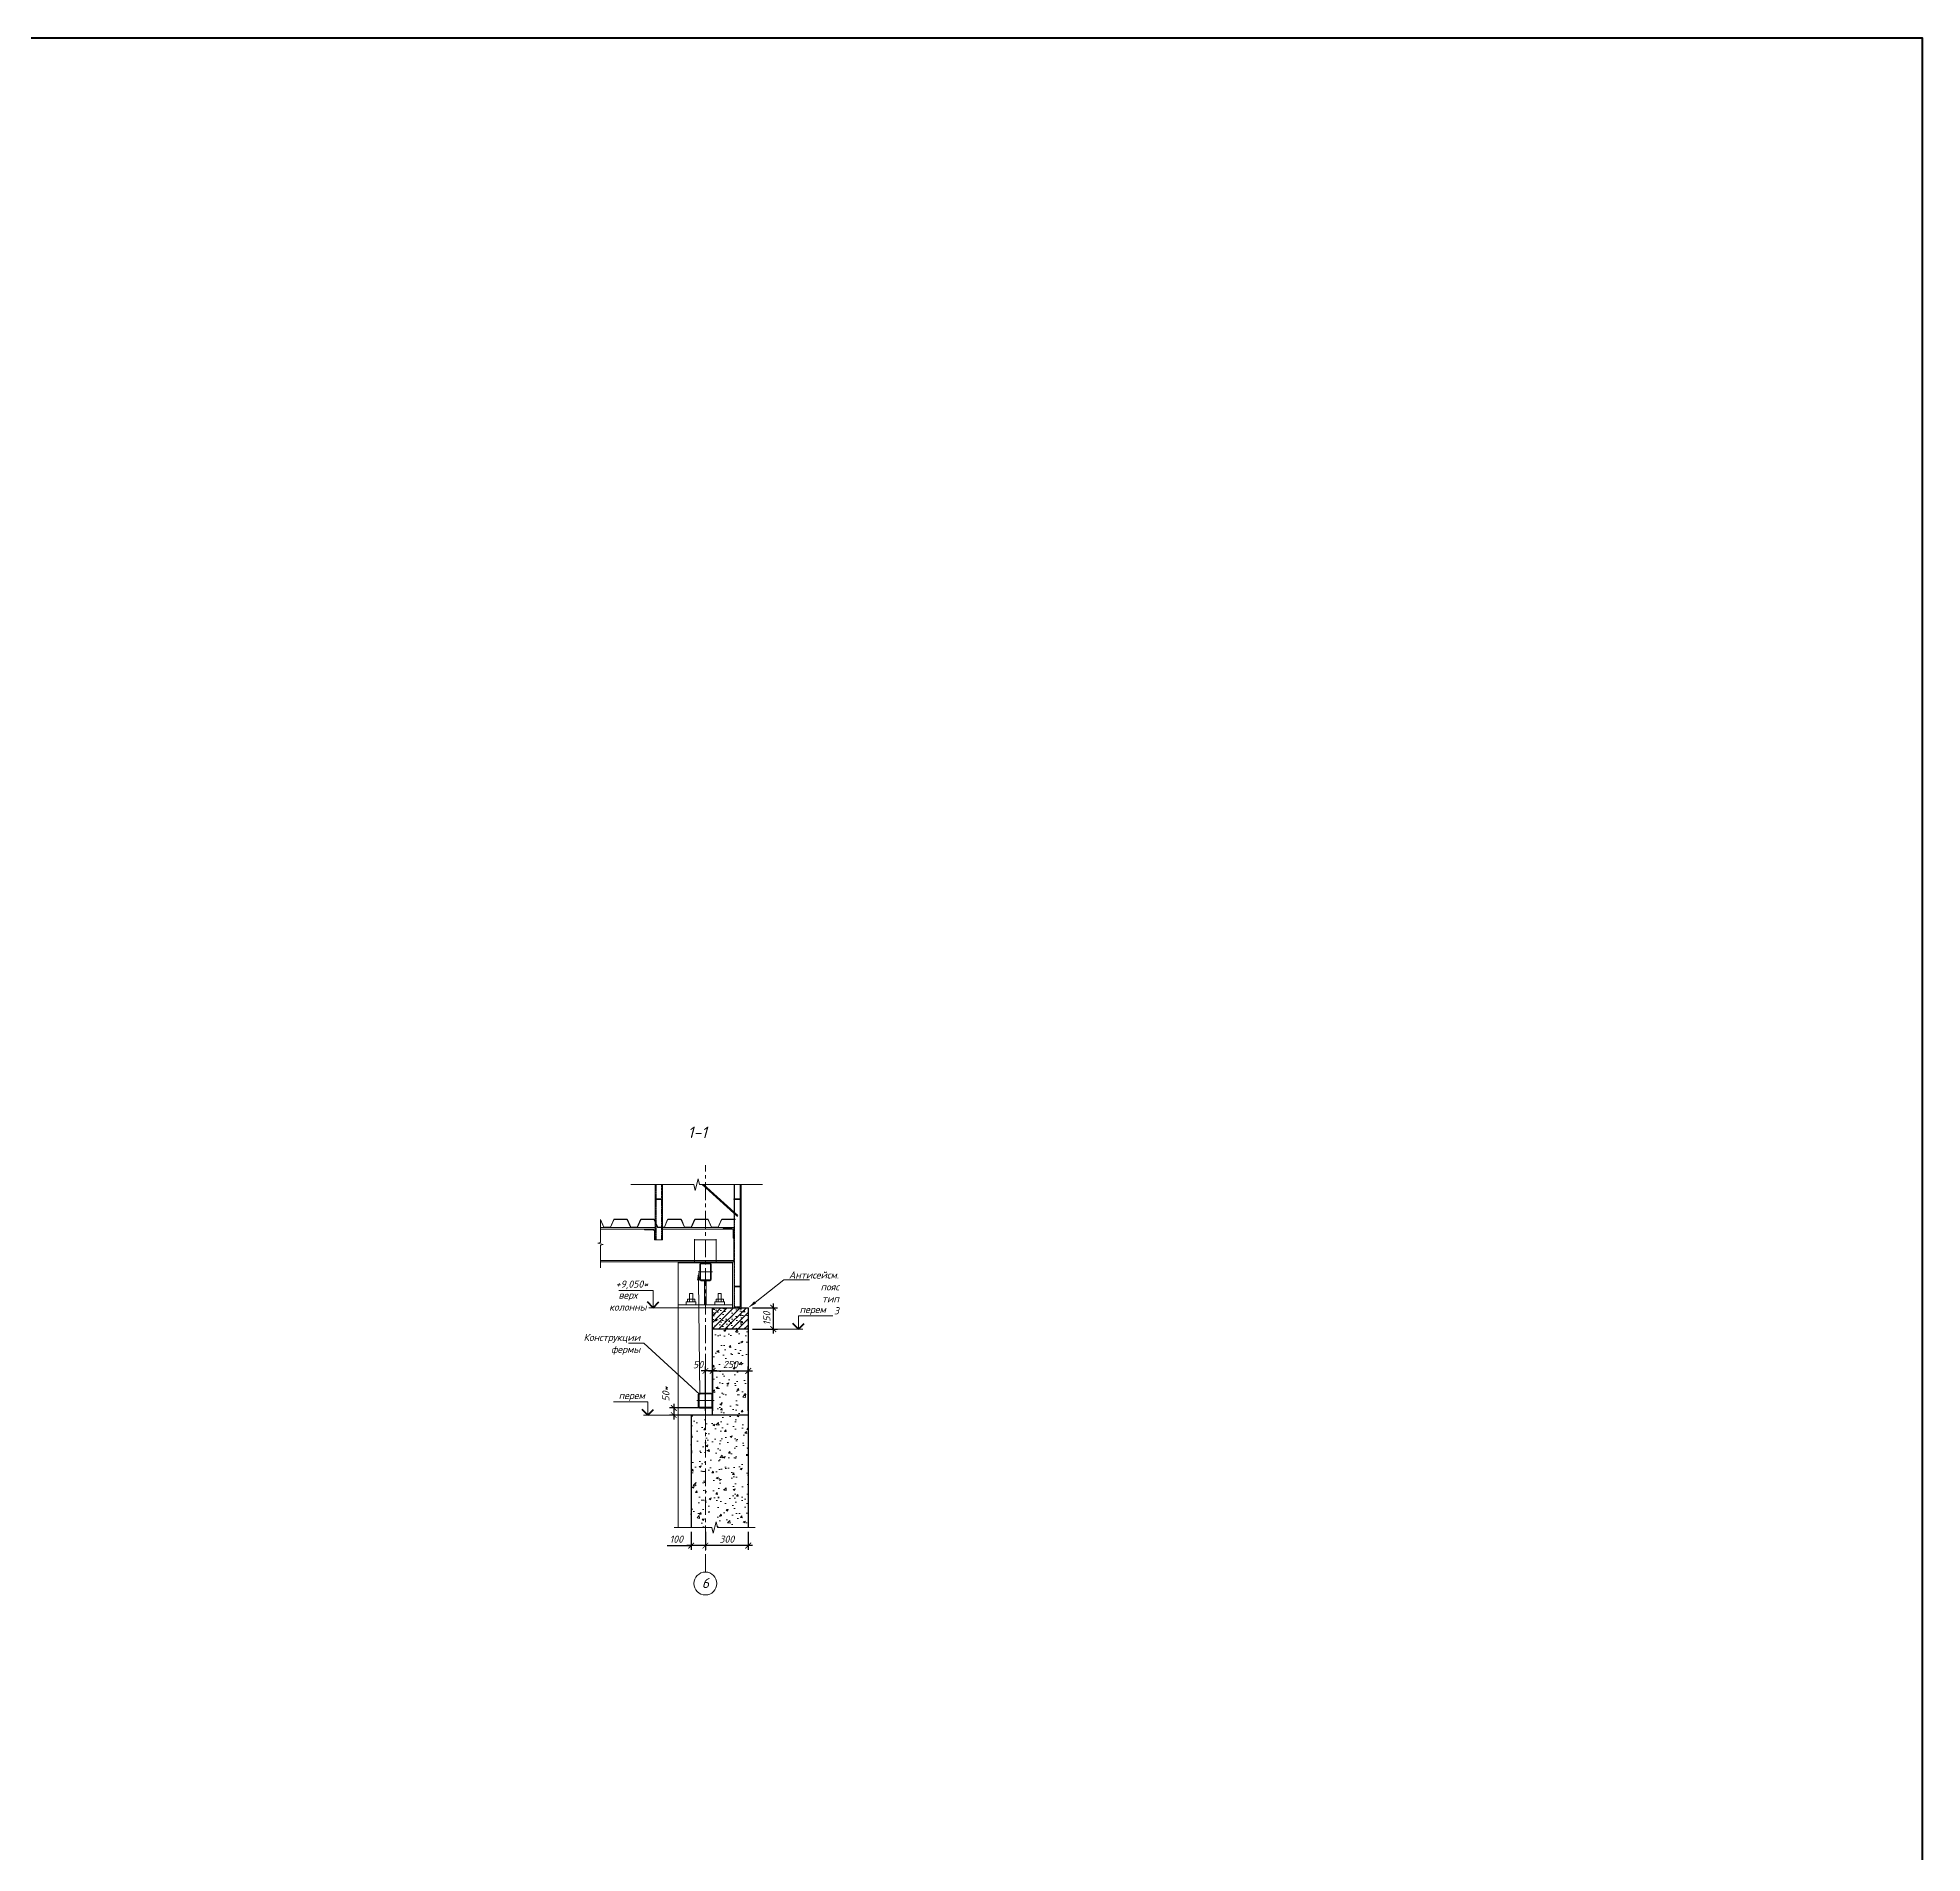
# Model space of a CAD drawing. Header units: millimetres. Extents: x -36573 to 311597, y -155058 to 0.
# Drawn here: x 246408 to 259580, y -142369 to -129681 of the extents above; entities that cross this region are included whole.
import ezdxf
from ezdxf import colors
from ezdxf.entities.mleader import LeaderData, LeaderLine
from ezdxf.math import Vec2, Vec3

# ---------------------------------------------------------------- set-up
doc = ezdxf.new("R2010")
doc.units = ezdxf.units.MM
doc.header["$MEASUREMENT"] = 0
doc.linetypes.add('CENTERX2', pattern=[4, 2.5, -0.5, 0.5, -0.5])
doc.layers.get('0').update_dxf_attribs({"lineweight": 5})
for name, color, linetype, lineweight in [('!!!Металл', 7, 'Continuous', 15), ('#Dimensions', 7, 'Continuous', 9), ('#Бетон', 10, 'Continuous', 15), ('#Бетон монолитные пояса', 34, 'Continuous', 35), ('#Выноски', 7, 'Continuous', 15), ('#Газобетон', 152, 'Continuous', 35), ('#разм', 7, 'Continuous', 9), ('A-okno', 7, 'Continuous', 0), ('k_ Выноски', 7, 'Continuous', 13), ('k_ Осевая', 8, 'CENTERX2', 9), ('k_ Размеры', 7, 'Continuous', 15), ('Линия Тонкая', 252, 'Continuous', 9), ('оси_Ном._пера__97', 7, 'Continuous', 20), ('текст_Ном._пера__1', 7, 'Continuous', 0), ('Штриховка', 7, 'Continuous', 9)]:
    doc.layers.add(name, color=color, linetype=linetype, lineweight=lineweight)
doc.layers.add('#Hatch', color=7, linetype='Continuous', lineweight=5, true_color=0xadadad)
doc.styles.add('STEP PR', font='isocpeui.ttf')
doc.dimstyles.new('STEP PR 10', dxfattribs={"dimscale": 10, "dimtxt": 2.5, "dimasz": 2, "dimexe": 1.5, "dimexo": 1.5, "dimgap": 1, "dimtad": 1, "dimdec": 0, "dimlfac": -1, "dimdsep": 46, "dimtxsty": 'STEP PR', "dimblk": 'ARCHTICK', "dimcen": 2, "dimdle": 1.5, "dimclrt": 256, "dimadec": 0, "dimazin": 0, "dimtfac": 1, "dimtdec": 0, "dimtofl": 0, "dimtmove": 1, "dimatfit": 3, "dimfxl": 1, "dimtolj": 1, "dimtzin": 0, "dimarcsym": 0})
pattern_1 = [(50, (0, -30857.43), (143.452037, -12.550427), [15, -165]), (355, (0, -30857.43), (-27.75027, 150.43843), [12, -132]), (100.451444, (11.95, -30858.47), (115.70177, 137.888), [12.74804, -140.22842]), (46.1842, (0, -30817.43), (213.44827, -33.10386), [22.5, -247.5]), (96.635635, (17.79, -30820.18), (186.93239, 194.82372), [19.12207, -210.34275]), (351.18416, (0, -30817.43), (186.93239, 194.82372), [18, -198]), (21, (20, -30827.43), (119.38141, -80.52378), [15, -165]), (326, (20, -30827.43), (48.66307, 145.03001), [12, -132]), (71.451445, (29.95, -30834.14), (168.044475, 64.50623), [12.74804, -140.22842]), (37.5, (0, -30857.426), (2.431971, 66.578771), [0, -130.4, 0, -134, 0, -132.5]), (7.5, (0, -30857.426), (52.613907, 78.882342), [0, -76.4, 0, -127.4, 0, -50.5]), (327.5, (-44.6, -30857.426), (106.764487, -4.510974), [0, -50, 0, -156, 0, -207]), (317.5, (-64.6, -30857.43), (116.637234, 20.020996), [0, -65, 0, -103.6, 0, -147])]

# ---------------------------------------------------------------- blocks, each defined once
blk = doc.blocks.new('*U1162')
at = {"color": 0, "linetype": 'ByBlock', "lineweight": -2}
for p, q in [((10.58, 0), (10.89, 1.25)), ((10.89, 1.25), (11.52, -1.25)), ((10.58, 0), (0, 0)), ((11.52, -1.25), (11.83, 0)), ((22.41, 0), (11.83, 0))]:
    blk.add_line(p, q, dxfattribs=at)
blk = doc.blocks.new('*U1154')
at = {"ltscale": 50, "flags": 128}
for points in [[(-1, 55, -0.294931), (3, 57), (92, 57, -0.294931), (95, 55), (119, 3, 0.294931), (122, 1), (161, 1, 0.294931), (165, 3), (188, 55)], [(188, 55, -0.294931), (191, 57), (280, 57, -0.294931), (284, 55), (307, 3, 0.294931), (311, 1), (349, 1, 0.294931), (353, 3), (376, 55)], [(376, 55, -0.294931), (380, 57), (469, 57, -0.294931), (472, 55), (495, 3, 0.294931), (499, 1), (538, 1, 0.294931), (541, 3), (565, 55)], [(565, 55, -0.294931), (568, 57), (657, 57, -0.294931), (661, 55), (684, 3, 0.294931), (687, 1), (726, 1, 0.294931), (730, 3), (753, 55)], [(753, 55, -0.294931), (757, 57), (845, 57, -0.294931), (849, 55), (872, 3, 0.294931), (876, 1), (915, 1, 0.294931), (918, 3), (941, 55)]]:
    blk.add_lwpolyline(points, format="xyb", dxfattribs=at)
at = {"ltscale": 50}
for points in [[(188, 54), (165, 2, -0.294931), (162, 0), (122, 0, -0.294931), (118, 2), (95, 54, 0.294931), (91, 56), (4, 56, 0.294931), (0, 54)], [(377, 54), (354, 2, -0.294931), (350, 0), (310, 0, -0.294931), (306, 2), (283, 54, 0.294931), (280, 56), (192, 56, 0.294931), (188, 54)], [(565, 54), (542, 2, -0.294931), (538, 0), (498, 0, -0.294931), (495, 2), (472, 54, 0.294931), (468, 56), (380, 56, 0.294931), (377, 54)], [(754, 54), (731, 2, -0.294931), (727, 0), (687, 0, -0.294931), (683, 2), (660, 54, 0.294931), (656, 56), (569, 56, 0.294931), (565, 54)], [(942, 54), (919, 2, -0.294931), (915, 0), (875, 0, -0.294931), (872, 2), (848, 54, 0.294931), (845, 56), (757, 56, 0.294931), (754, 54)]]:
    blk.add_lwpolyline(points, format="xyb", dxfattribs=at)
blk = doc.blocks.new('_ArchTick')
at = {"color": 0, "linetype": 'ByBlock', "const_width": 0.15}
blk.add_lwpolyline([(-0.5, -0.5), (0.5, 0.5)], dxfattribs=at)
blk = doc.blocks.new('*D3646')
at = {"layer": 'Defpoints', "color": 0, "transparency": 16777216}
for p in [(250976, -140092), (251075, -140092), (250976, -140219)]:
    blk.add_point(p, dxfattribs=at)
at = {"layer": 'k_ Размеры', "color": 0, "linetype": 'Continuous', "lineweight": -2, "transparency": 16777216}
for p, q in [((250976, -140122), (250976, -140249)), ((251075, -140122), (251075, -140249)), ((250809, -140219), (250976, -140219)), ((251105, -140219), (250946, -140219))]:
    blk.add_line(p, q, dxfattribs=at)
at = {"layer": 'k_ Размеры', "color": 0, "lineweight": -2, "transparency": 16777216, "xscale": 40, "yscale": 40, "zscale": 40, "rotation": 180}
blk.add_blockref('_ArchTick', (250976, -140219), dxfattribs=at)
at = {"layer": 'k_ Размеры', "color": 0, "lineweight": -2, "transparency": 16777216, "xscale": 40, "yscale": 40, "zscale": 40}
blk.add_blockref('_ArchTick', (251075, -140219), dxfattribs=at)
at = {"layer": 'k_ Размеры', "transparency": 16777216, "insert": (250872, -140174), "char_height": 50, "attachment_point": 5, "style": 'STEP PR'}
blk.add_mtext('\\A1;100', dxfattribs=at)
blk = doc.blocks.new('*D3647')
at = {"layer": 'Defpoints', "color": 0, "transparency": 16777216}
for p in [(251075, -140092), (251375, -140092), (251075, -140219)]:
    blk.add_point(p, dxfattribs=at)
at = {"layer": 'k_ Размеры', "color": 0, "linetype": 'Continuous', "lineweight": -2, "transparency": 16777216}
for p, q in [((251075, -140122), (251075, -140249)), ((251375, -140122), (251375, -140249)), ((251405, -140219), (251045, -140219))]:
    blk.add_line(p, q, dxfattribs=at)
at = {"layer": 'k_ Размеры', "color": 0, "lineweight": -2, "transparency": 16777216, "xscale": 40, "yscale": 40, "zscale": 40, "rotation": 180}
blk.add_blockref('_ArchTick', (251075, -140219), dxfattribs=at)
at = {"layer": 'k_ Размеры', "color": 0, "lineweight": -2, "transparency": 16777216, "xscale": 40, "yscale": 40, "zscale": 40}
blk.add_blockref('_ArchTick', (251375, -140219), dxfattribs=at)
at = {"layer": 'k_ Размеры', "transparency": 16777216, "insert": (251225, -140174), "char_height": 50, "attachment_point": 5, "style": 'STEP PR'}
blk.add_mtext('\\A1;300', dxfattribs=at)
blk = doc.blocks.new('*U1139')
at = {"color": 0, "linetype": 'ByBlock', "lineweight": -2}
for p, q in [((-75, 0), (-75, 3)), ((-75, 0), (0, 0)), ((-72, 6), (-15, 6)), ((-6, 15), (-6, 72)), ((0, 75), (-3, 75)), ((0, 0), (0, 75))]:
    blk.add_line(p, q, dxfattribs=at)
for centre, radius, start, end in [((-72, 3), 3, 90, 180), ((-15, 15), 9, 270, 0), ((-3, 72), 3, 89.9248, 180.0752)]:
    blk.add_arc(centre, radius, start, end, dxfattribs=at)
blk = doc.blocks.new('*U1145')
at = {"color": 0, "linetype": 'ByBlock', "lineweight": -2}
for p, q in [((-50, 0), (-50, 3)), ((-50, 0), (0, 0)), ((-48, 5), (-10, 5)), ((-5, 10), (-5, 48)), ((0, 50), (-3, 50)), ((0, 0), (0, 50))]:
    blk.add_line(p, q, dxfattribs=at)
for centre, radius, start, end in [((-48, 3), 1.8, 90, 180), ((-10, 10), 5.5, 270, 0), ((-3, 48), 1.8, 89.9248, 180.0752)]:
    blk.add_arc(centre, radius, start, end, dxfattribs=at)
blk = doc.blocks.new('*U1128')
at = {"color": 0, "linetype": 'ByBlock', "lineweight": -2}
for p, q in [((13.76, 0), (14.07, 1.25)), ((14.07, 1.25), (14.7, -1.25)), ((13.76, 0), (0, 0)), ((14.7, -1.25), (15.01, 0)), ((28.77, 0), (15.01, 0))]:
    blk.add_line(p, q, dxfattribs=at)
blk = doc.blocks.new('*U3564')
at = {"color": 0, "linetype": 'ByBlock', "lineweight": -2}
for p, q in [((8.21, 0), (8.52, 1.25)), ((8.52, 1.25), (9.14, -1.25)), ((8.21, 0), (0, 0)), ((9.14, -1.25), (9.46, 0)), ((17.66, 0), (9.46, 0))]:
    blk.add_line(p, q, dxfattribs=at)
blk = doc.blocks.new('*D3662')
at = {"layer": 'Defpoints', "color": 0, "transparency": 16777216}
for p in [(251375, -138998), (251126, -139307), (251375, -139307)]:
    blk.add_point(p, dxfattribs=at)
at = {"layer": 'k_ Размеры', "color": 0, "linetype": 'Continuous', "lineweight": -2, "transparency": 16777216}
for p, q in [((251096, -138998), (251405, -138998)), ((251126, -139277), (251126, -138968)), ((251375, -139277), (251375, -138968))]:
    blk.add_line(p, q, dxfattribs=at)
at = {"layer": 'k_ Размеры', "color": 0, "lineweight": -2, "transparency": 16777216, "xscale": 40, "yscale": 40, "zscale": 40, "rotation": 180}
blk.add_blockref('_ArchTick', (251126, -138998), dxfattribs=at)
at = {"layer": 'k_ Размеры', "color": 0, "lineweight": -2, "transparency": 16777216, "xscale": 40, "yscale": 40, "zscale": 40}
blk.add_blockref('_ArchTick', (251375, -138998), dxfattribs=at)
at = {"layer": 'k_ Размеры', "transparency": 16777216, "insert": (251250, -138953), "char_height": 50, "attachment_point": 5, "style": 'STEP PR'}
blk.add_mtext('\\A1;250', dxfattribs=at)
blk = doc.blocks.new('*D3653')
at = {"layer": 'Defpoints', "color": 0, "transparency": 16777216}
for p in [(251075, -138998), (251075, -139307), (251126, -139307)]:
    blk.add_point(p, dxfattribs=at)
at = {"layer": 'k_ Размеры', "color": 0, "linetype": 'Continuous', "lineweight": -2, "transparency": 16777216}
for p, q in [((251156, -138998), (251045, -138998)), ((251075, -139277), (251075, -138968)), ((251126, -139277), (251126, -138968))]:
    blk.add_line(p, q, dxfattribs=at)
at = {"layer": 'k_ Размеры', "color": 0, "lineweight": -2, "transparency": 16777216, "xscale": 40, "yscale": 40, "zscale": 40, "rotation": 180}
blk.add_blockref('_ArchTick', (251075, -138998), dxfattribs=at)
at = {"layer": 'k_ Размеры', "color": 0, "lineweight": -2, "transparency": 16777216, "xscale": 40, "yscale": 40, "zscale": 40}
blk.add_blockref('_ArchTick', (251126, -138998), dxfattribs=at)
at = {"layer": 'k_ Размеры', "transparency": 16777216, "insert": (251024, -138954), "char_height": 50, "attachment_point": 5, "style": 'STEP PR'}
blk.add_mtext('\\A1;50', dxfattribs=at)
blk = doc.blocks.new('*D3654')
at = {"layer": 'Defpoints', "color": 0, "transparency": 16777216}
for p in [(251375, -138556), (251375, -138706), (251549, -138706)]:
    blk.add_point(p, dxfattribs=at)
at = {"layer": 'k_ Размеры', "color": 0, "linetype": 'Continuous', "lineweight": -2, "transparency": 16777216}
for p, q in [((251405, -138556), (251579, -138556)), ((251549, -138526), (251549, -138736)), ((251405, -138706), (251579, -138706))]:
    blk.add_line(p, q, dxfattribs=at)
at = {"layer": 'k_ Размеры', "color": 0, "lineweight": -2, "transparency": 16777216, "xscale": 40, "yscale": 40, "zscale": 40}
for p, rotation in [((251549, -138556), 90), ((251549, -138706), 270)]:
    blk.add_blockref('_ArchTick', p, dxfattribs=dict(at, rotation=rotation))
at = {"layer": 'k_ Размеры', "transparency": 16777216, "insert": (251504, -138631), "char_height": 50, "attachment_point": 5, "rotation": 90, "style": 'STEP PR'}
blk.add_mtext('\\A1;150', dxfattribs=at)
blk = doc.blocks.new('*D3669')
at = {"layer": 'Defpoints', "color": 0, "transparency": 16777216}
for p in [(250854, -139307), (251116, -139257), (251116, -139307)]:
    blk.add_point(p, dxfattribs=at)
at = {"layer": 'k_ Размеры', "color": 0, "linetype": 'Continuous', "lineweight": -2, "transparency": 16777216}
for p, q in [((250854, -139227), (250854, -139337)), ((251086, -139257), (250824, -139257)), ((251086, -139307), (250824, -139307))]:
    blk.add_line(p, q, dxfattribs=at)
at = {"layer": 'k_ Размеры', "color": 0, "lineweight": -2, "transparency": 16777216, "xscale": 40, "yscale": 40, "zscale": 40}
for p, rotation in [((250854, -139257), 90), ((250854, -139307), 270)]:
    blk.add_blockref('_ArchTick', p, dxfattribs=dict(at, rotation=rotation))
at = {"layer": 'k_ Размеры', "transparency": 16777216, "insert": (250799, -139159), "char_height": 50, "attachment_point": 5, "rotation": 90, "style": 'STEP PR'}
blk.add_mtext('\\A1;50*', dxfattribs=at)
blk = doc.blocks.new('*U3677')
at = {"layer": '#разм', "ltscale": 100, "elevation": 0}
for points in [[(4577173, -920538), (4575971, -920538)], [(4577173, -921000), (4577173, -920538)], [(4578052, -921000), (4577023, -921000)]]:
    blk.add_lwpolyline(points, dxfattribs=at)
at = {"layer": 'A-okno', "color": 0, "lineweight": 50, "ltscale": 100, "elevation": 0}
for points in [[(4577173, -921000), (4576973, -920800)], [(4577173, -921000), (4577373, -920800)]]:
    blk.add_lwpolyline(points, dxfattribs=at)
at = {"layer": '#разм', "style": 'STEP PR'}
for tag, p in [('ОТМЕТКА', (4576248, -920437)), ('ПРИМЕЧАНИЕ', (4577032, -920848))]:
    blk.add_attdef(tag, p, '', height=250, dxfattribs=at)
blk = doc.blocks.new('*U3682')
at = {"layer": '#разм', "ltscale": 100, "elevation": 0}
for points in [[(4577173, -920400), (4575971, -920400)], [(4577173, -921000), (4577173, -920400)], [(4578032, -921000), (4577023, -921000)]]:
    blk.add_lwpolyline(points, dxfattribs=at)
at = {"layer": 'A-okno', "color": 0, "lineweight": 50, "ltscale": 100, "elevation": 0}
for points in [[(4577173, -921000), (4576973, -920800)], [(4577173, -921000), (4577373, -920800)]]:
    blk.add_lwpolyline(points, dxfattribs=at)
at = {"layer": '#разм', "style": 'STEP PR'}
for tag, p in [('ОТМЕТКА', (4576248, -920299)), ('ПРИМЕЧАНИЕ', (4577032, -920711))]:
    blk.add_attdef(tag, p, '', height=250, dxfattribs=at)
blk = doc.blocks.new('*U3685')
at = {"layer": '#разм', "ltscale": 100, "elevation": 0}
for points in [[(4577173, -920538), (4578375, -920538)], [(4577173, -921000), (4577173, -920538)], [(4576294, -921000), (4577323, -921000)]]:
    blk.add_lwpolyline(points, dxfattribs=at)
at = {"layer": 'A-okno', "color": 0, "lineweight": 50, "ltscale": 100, "elevation": 0}
for points in [[(4577173, -921000), (4576973, -920800)], [(4577173, -921000), (4577373, -920800)]]:
    blk.add_lwpolyline(points, dxfattribs=at)
at = {"layer": '#разм', "style": 'STEP PR'}
for tag, p in [('ОТМЕТКА', (4577216, -920437)), ('ПРИМЕЧАНИЕ', (4577314, -920848))]:
    blk.add_attdef(tag, p, '', height=250, dxfattribs=at)

msp = doc.modelspace()

# ---------------------------------------------------------------- hatches: boundary and pattern name
at = {"layer": '#Hatch', "ltscale": 100}
h = msp.add_hatch(dxfattribs=at)
h.set_pattern_fill('ANSI31', color=256, scale=10)
h.set_pattern_definition([(45, (124674.885, 153909.365), (-22.4506403, 22.4506403), [])])
h.paths.add_polyline_path([(251375.11201, -138557.33039), (251375.11201, -138707.33039), (251125.72716, -138707.33039), (251125.72716, -138556.33039)])
h = msp.add_hatch(dxfattribs=at)
h.set_pattern_fill('AR-CONC', color=256, scale=0.5)
h.set_pattern_definition([(50, (124675.885, 153910.365), (91.092334, -7.969543), [9.525, -104.775]), (355, (124675.88, 153910.37), (-17.62171, 95.528423), [7.62, -83.820292]), (100.451445, (124683.476, 153909.7), (73.470624, 87.558876), [8.095004, -89.045122]), (46.1842, (124675.88, 153935.77), (135.53952, -21.021164), [14.2875, -157.1625]), (96.635558, (124687.18, 153934.01), (118.702067, 123.71306), [12.14251, -133.567804]), (351.18415, (124675.88, 153935.77), (118.70207, 123.71306), [11.429984, -125.729866]), (21, (124688.585, 153929.415), (75.807196, -51.132599), [9.525, -104.775]), (326, (124688.58, 153929.42), (30.901014, 92.093983), [7.62, -83.82]), (71.451445, (124694.9, 153925.154), (106.70821, 40.961384), [8.095004, -89.04497]), (37.5, (124675.885, 153910.365), (1.5443016, 42.2775194), [0, -82.804, 0, -85.09, 0, -84.1375]), (7.5, (124675.885, 153910.365), (33.409831, 50.0902874), [0, -48.514, 0, -80.899, 0, -32.0675]), (327.5, (124647.564, 153910.365), (67.7952976, -2.864372), [0, -31.75, 0, -99.06, 0, -131.445]), (317.5, (124634.864, 153910.365), (74.064591, 12.713246), [0, -41.275, 0, -65.786, 0, -93.345])])
h.paths.add_polyline_path([(251374.11201, -138556.33039), (251374.11201, -138706.33039), (251125.72716, -138706.33039), (251125.72716, -138556.33039)])
at = {"layer": '#Hatch'}
h = msp.add_hatch(dxfattribs=at)
h.set_pattern_fill('AR-CONC', color=256, scale=20)
h.set_pattern_definition(pattern_1)
h.paths.add_polyline_path([(251261.34104, -139360.38899), (251375.11201, -139360.38899), (251375.11201, -138706.33039), (251125.72716, -138706.33039), (251125.72716, -139360.38899)])
h = msp.add_hatch(dxfattribs=at)
h.set_pattern_fill('AR-CONC', color=256, scale=20)
h.set_pattern_definition(pattern_1)
h.paths.add_polyline_path([(251375.11201, -139307.46099), (251125.72716, -139307.46099), (250975.72716, -139307.46099), (250975.72716, -139568.26442), (250975.72716, -140092.15135), (251119.814, -140092.15135), (251129.814, -140132.15135), (251149.814, -140052.15135), (251159.814, -140092.15135), (251375.11201, -140092.15135)])

# ---------------------------------------------------------------- linework, layer by layer
at = {"layer": '!!!Металл'}
for p, q in [((251035.72716, -138253.46099), (251035.72716, -138357.46099)), ((251040.72716, -138253.46099), (251040.72716, -138357.46099)), ((251105.72716, -138243.46099), (251045.72716, -138243.46099)), ((251105.72716, -138248.46099), (251045.72716, -138248.46099)), ((251110.72716, -138357.46099), (251110.72716, -138253.46099)), ((251115.72716, -138357.46099), (251115.72716, -138253.46099)), ((251105.72716, -138362.46099), (251045.72716, -138362.46099)), ((251105.72716, -138367.46099), (251045.72716, -138367.46099)), ((251025.72716, -139163.46099), (251025.72716, -139247.46099)), ((251030.72716, -139163.46099), (251030.72716, -139247.46099)), ((251115.72716, -139153.46099), (251035.72716, -139153.46099)), ((251115.72716, -139158.46099), (251035.72716, -139158.46099)), ((251120.72716, -139247.46099), (251120.72716, -139163.46099)), ((251125.72716, -139247.46099), (251125.72716, -139163.46099)), ((251115.72716, -139252.46099), (251035.72716, -139252.46099)), ((251115.72716, -139257.46099), (251035.72716, -139257.46099))]:
    msp.add_line(p, q, dxfattribs=at)
for centre, radius, start, end in [((251045.72716, -138253.46099), 10, 90, 180), ((251045.72716, -138253.46099), 5, 90, 180), ((251105.72716, -138253.46099), 10, 0, 90), ((251105.72716, -138253.46099), 5, 0, 90), ((251045.72716, -138357.46099), 10, 180, 270), ((251045.72716, -138357.46099), 5, 180, 270), ((251105.72716, -138357.46099), 10, 270, 0), ((251105.72716, -138357.46099), 5, 270, 0), ((251035.72716, -139163.46099), 10, 90, 180), ((251035.72716, -139163.46099), 5, 90, 180), ((251115.72716, -139163.46099), 10, 0, 90), ((251115.72716, -139163.46099), 5, 0, 90), ((251035.72716, -139247.46099), 10, 180, 270), ((251035.72716, -139247.46099), 5, 180, 270), ((251115.72716, -139247.46099), 10, 270, 0), ((251115.72716, -139247.46099), 5, 270, 0)]:
    msp.add_arc(centre, radius, start, end, dxfattribs=at)
at = {"layer": '#Бетон'}
for points in [[(250885.20087, -138536.19589), (250885.20087, -140092.15135)], [(250885.20087, -138556.28309), (251265.11201, -138556.28309), (251265.11201, -138536.28309), (250885.20087, -138536.28309), (250885.20087, -138556.28309)]]:
    msp.add_lwpolyline(points, dxfattribs=at)
at = {"layer": '#Бетон монолитные пояса', "linetype": 'Continuous', "lineweight": 30, "ltscale": 10}
msp.add_lwpolyline([(251375.11201, -138556.33039), (251375.11201, -138706.33039), (251125.72716, -138706.33039), (251125.72716, -138556.33039), (251375.11201, -138556.33039)], dxfattribs=at)
at = {"layer": '#Газобетон', "linetype": 'Continuous', "lineweight": 30, "ltscale": 10}
for points in [[(251125.72716, -139307.46099), (251125.72716, -138556.33039), (251375.11201, -138556.33039), (251375.11201, -139307.46099)], [(251375.11201, -139307.46099), (250975.72716, -139307.46099), (250975.72716, -140092.15135)], [(251375.11201, -139307.46099), (251375.11201, -140092.15135)]]:
    msp.add_lwpolyline(points, dxfattribs=at)
at = {"layer": 'k_ Осевая', "ltscale": 50}
msp.add_line((251075.20087, -140403.86631), (251075.20087, -137559.70434), dxfattribs=at)
at = {"layer": 'k_ Осевая', "ltscale": 2}
for p, q in [((250731.20087, -138076.33039), (250731.20087, -137696.15601)), ((250769.20087, -137696.15601), (250769.20087, -138076.33039)), ((251279.20087, -138550.33039), (251279.20087, -137899.76999)), ((251317.20087, -138550.33039), (251279.20087, -138550.33039))]:
    msp.add_line(p, q, dxfattribs=at)
at = {"layer": 'k_ Осевая', "ltscale": 50}
for points in [[(251025.72716, -138305.46099), (251125.72716, -138305.46099)], [(251015.72716, -139205.46099), (251135.72716, -139205.46099)], [(251015.72716, -139205.46099), (251135.72716, -139205.46099)]]:
    msp.add_lwpolyline(points, dxfattribs=at)
at = {"layer": 'Линия Тонкая'}
for p, q in [((251279.20087, -137892.15798), (251279.20087, -137696.15601)), ((251319.20087, -137696.15601), (251319.20087, -138550.33039)), ((251000.11201, -138076.33039), (251000.11201, -138236.33039)), ((251152.11201, -138082.41934), (251002.11201, -138082.41934)), ((251150.11201, -138236.33039), (251150.11201, -138076.33039)), ((250963.99636, -138516.19589), (250963.99636, -138456.19589)), ((250986.22765, -138456.19589), (250963.99636, -138456.19589)), ((250986.22765, -138516.19589), (250986.22765, -138456.19589)), ((251163.99636, -138516.19589), (251163.99636, -138456.19589)), ((251186.22765, -138456.19589), (251163.99636, -138456.19589)), ((251186.22765, -138516.19589), (251186.22765, -138456.19589))]:
    msp.add_line(p, q, dxfattribs=at)
for points in [[(250775.20087, -138082.33039), (250725.20087, -138082.33039), (250725.20087, -137696.15601)], [(250775.20087, -137696.15601), (250775.20087, -138082.33039)], [(251300.5312, -137919.02249), (251053.61172, -137696.15601)], [(251301.0119, -137911.91119), (251062.78005, -137696.15601)], [(251325.20087, -137696.15601), (251325.20087, -138556.33039), (251275.20087, -138556.33039), (251275.20087, -137896.15964)], [(251275.20087, -137888.53537), (251275.20087, -137696.15601)], [(250342.1116, -137996.33039), (250725.20087, -137996.33039)], [(250775.20087, -137996.33039), (251273.20087, -137996.33039), (251273.20087, -138236.33039), (250342.1116, -138236.33039)], [(250342.1116, -138007.33039), (250725.20087, -138007.33039)], [(250775.20087, -138007.33039), (251273.20087, -138007.33039), (251273.20087, -138225.33039), (250342.1116, -138225.33039)], [(250885.77159, -138243.46099), (251265.68273, -138243.46099), (251266.00374, -138236.33039), (250886.0926, -138236.33039), (250885.81602, -138236.33039)]]:
    msp.add_lwpolyline(points, dxfattribs=at)
for points in [[(251264.95739, -138236.33039), (250885.26662, -138236.33039), (250885.21107, -138507.43557), (250885.20087, -138536.19589), (251265.11201, -138536.19589), (251265.00341, -138512.2832)], [(251081.18273, -138367.46099), (251069.04128, -138367.46099), (251069.04128, -138536.19589), (251081.18273, -138536.19589)], [(250941.11747, -138536.19589), (251009.10654, -138536.19589), (251009.10654, -138516.19589), (250941.11747, -138516.19589)], [(250951.11747, -138516.19589), (251001.11747, -138516.19589), (251001.11747, -138496.19589), (250951.11747, -138496.19589)], [(251141.11747, -138536.19589), (251209.10654, -138536.19589), (251209.10654, -138516.19589), (251141.11747, -138516.19589)], [(251151.11747, -138516.19589), (251201.11747, -138516.19589), (251201.11747, -138496.19589), (251151.11747, -138496.19589)]]:
    msp.add_lwpolyline(points, close=True, dxfattribs=at)
at = {"layer": 'оси_Ном._пера__97', "linetype": 'Continuous'}
msp.add_ellipse((251075.20087, -140483.86631), major_axis=(56.56854, 56.56854), ratio=1, start_param=3.926990817, end_param=10.2101761242, dxfattribs=at)
at = {"layer": 'Штриховка', "color": 3, "lineweight": 53}
msp.add_lwpolyline([(206065.44188, -129680.57862), (259580.35328, -129680.57862), (259580.35328, -155057.85546), (206065.44188, -155057.85546)], close=True, dxfattribs=at)

# ---------------------------------------------------------------- block references
at = {"layer": '#Dimensions'}
ref = msp.add_blockref('*U3682', (-664725.10382, 45643.74313, 0), dxfattribs=dict(at, xscale=0.2, yscale=0.2, zscale=0.2))
ref.add_attrib('ОТМЕТКА', '+9,050*', (250448.30794, -138416.10244, 0), dxfattribs={"layer": '#разм', "height": 50, "style": 'STEP PR'})
at = {"layer": '#Dimensions', "xscale": 0.2, "yscale": 0.2, "zscale": 0.2}
msp.add_blockref('*U3685', (-663709.47294, 45493.69582, 0), dxfattribs=at).add_auto_attribs({'ОТМЕТКА': 'перем'})
at = {"layer": '#Dimensions'}
ref = msp.add_blockref('*U3677', (-664761.09585, 44892.56522, 0), dxfattribs=dict(at, xscale=0.2, yscale=0.2, zscale=0.2))
ref.add_attrib('ОТМЕТКА', 'перем', (250469.17197, -139194.82313, 0), dxfattribs={"layer": '#разм', "height": 50, "style": 'STEP PR'})
at = {"xscale": -32, "yscale": 32, "zscale": 32, "rotation": 180}
for name, p in [('*U1128', (250553.84113, -137696.15601)), ('*U3564', (250857.20087, -140092.15135))]:
    msp.add_blockref(name, p, dxfattribs=at)
at = {"layer": 'Линия Тонкая', "rotation": 180}
msp.add_blockref('*U1145', (250725.43797, -137795.99904), dxfattribs=at)
at = {"layer": 'Линия Тонкая', "xscale": -1, "rotation": 180}
for name, p in [('*U1145', (251324.96376, -137795.99904)), ('*U1139', (250725.20087, -138006.9449)), ('*U1139', (251275.20087, -137995.9449)), ('*U1145', (251325.20087, -138406.28309))]:
    msp.add_blockref(name, p, dxfattribs=at)
at = {"layer": 'Линия Тонкая', "xscale": -15, "yscale": 15, "zscale": 15, "rotation": 90}
msp.add_blockref('*U1162', (250342.1116, -137941.68623), dxfattribs=at)
at = {"layer": 'Линия Тонкая', "xscale": -1}
msp.add_blockref('*U1154', (251283.20087, -137995.33039), dxfattribs=at)

# ---------------------------------------------------------------- texts
at = {"layer": 'k_ Выноски', "linetype": 'Continuous', "lineweight": 25, "ltscale": 15, "style": 'STEP PR'}
msp.add_text('1-1', height=80, dxfattribs=at).set_placement((250951.83851, -137370.40916))
at = {"layer": 'k_ Размеры', "linetype": 'Continuous', "ltscale": 100, "insert": (250533.19816, -138576.78831), "char_height": 50, "width": 516.7195923, "attachment_point": 8, "style": 'STEP PR'}
msp.add_mtext('верх\\Pколонны', dxfattribs=at)
at = {"layer": 'текст_Ном._пера__1', "linetype": 'Continuous', "insert": (251050.22525, -140515.85392), "char_height": 70, "attachment_point": 7, "style": 'STEP PR'}
msp.add_mtext('\\A1;6', dxfattribs=at)

# ---------------------------------------------------------------- dimensions: what is measured, and where the dimension line sits
at = {"layer": 'k_ Размеры'}
for base, p1, p2, angle, picture, middle in [((251549.39528, -138706.33039), (251375.11201, -138556.33039), (251375.11201, -138706.33039), 90, '*D3654', (251504.39528, -138631.33039)), ((251075.20087, -140219.11908), (251375.11201, -140092.15135), (251075.20087, -140092.15135), 180, '*D3647', (251225.15644, -140174.11908))]:
    dim = msp.add_linear_dim(base=base, p1=p1, p2=p2, angle=angle, dimstyle='STEP PR 10', override={"dimscale": 20, "dimrnd": 5, "dimfxl": 100, "dimarcsym": 2}, dxfattribs=at)
    dim.commit()
    dim.dimension.update_dxf_attribs({"geometry": picture, "text_midpoint": middle})
dim = msp.add_linear_dim(base=(251075.20087, -138997.99467), p1=(251125.72716, -139307.46099), p2=(251075.20087, -139307.46099), dimstyle='STEP PR 10', override={"dimscale": 20, "dimrnd": 5, "dimfxl": 100, "dimarcsym": 2}, dxfattribs=at)
dim.commit()
dim.dimension.update_dxf_attribs({"geometry": '*D3653', "text_midpoint": (251023.99174, -138998.63652), "dimtype": 160})
dim = msp.add_linear_dim(base=(251375.11201, -138997.99467), p1=(251125.72716, -139307.46099), p2=(251375.11201, -139307.46099), dimstyle='STEP PR 10', override={"dimscale": 20, "dimrnd": 5, "dimfxl": 100, "dimarcsym": 2}, dxfattribs=at)
dim.commit()
dim.dimension.update_dxf_attribs({"geometry": '*D3662', "text_midpoint": (251250.41959, -138952.99467)})
dim = msp.add_linear_dim(base=(250854.37382, -139307.46099), p1=(251115.72716, -139257.46099), p2=(251115.72716, -139307.46099), angle=90, text='<>*', dimstyle='STEP PR 10', override={"dimscale": 20, "dimrnd": 5, "dimfxl": 100, "dimarcsym": 2}, dxfattribs=at)
dim.commit()
dim.dimension.update_dxf_attribs({"geometry": '*D3669', "text_midpoint": (250844.17539, -139158.94046), "dimtype": 160})
dim = msp.add_linear_dim(base=(250975.72716, -140219.11908), p1=(251075.20087, -140092.15135), p2=(250975.72716, -140092.15135), angle=180, dimstyle='STEP PR 10', override={"dimscale": 20, "dimrnd": 5, "dimfxl": 100, "dimarcsym": 2}, dxfattribs=at)
dim.commit()
dim.dimension.update_dxf_attribs({"geometry": '*D3646', "text_midpoint": (250871.81167, -140193.95324), "dimtype": 160})

# ---------------------------------------------------------------- leaders
at = {"layer": '#Выноски'}
ml = msp.add_multileader_mtext('Standard', dxfattribs=at)
ml.set_content('Антисейсм.\\Pпояс{\\A1; тип }3', color=256, style='STEP PR')
ml.set_leader_properties(color=256, linetype='ByLayer', lineweight=-1)
ml.build(insert=Vec2(0, 0))
ml.multileader.update_dxf_attribs({"text_left_attachment_type": 6, "text_right_attachment_type": 6, "dogleg_length": 0, "arrow_head_size": 60, "scale": 0.25})
ctx = ml.context
ctx.base_point, ctx.scale, ctx.char_height, ctx.arrow_head_size, ctx.landing_gap_size, ctx.plane_origin = Vec3(251623.69711, -138362.40466), 0.25, 50, 60, 25, Vec3(253345.93829, -149511.44934)
ctx.left_attachment, ctx.right_attachment, ctx.text_align_type = 6, 6, 2
notes = []
notes.append((ctx, [(0, (1, 1, 0), (251623.69711, -138362.40466), (1, 0), 0, [(0, [(251375.11201, -138556.33039)], 0, [])])]))
ctx.mtext.insert, ctx.mtext.rotation, ctx.mtext.width, ctx.mtext.defined_height, ctx.mtext.alignment, ctx.mtext.flow_direction = Vec3(252008.69711, -138302.40466), 6.2831853072, 607.7050888, 248.60426, 3, 5
ml = msp.add_multileader_mtext('Standard', dxfattribs=at)
ml.set_content('Конструкции фермы', color=256, style='STEP PR')
ml.set_leader_properties(color=256, linetype='ByLayer', lineweight=-1)
ml.build(insert=Vec2(0, 0))
ml.multileader.update_dxf_attribs({"text_left_attachment_type": 6, "text_right_attachment_type": 6, "dogleg_length": 0, "arrow_head_size": 60, "scale": 0.25})
ctx = ml.context
ctx.base_point, ctx.scale, ctx.char_height, ctx.arrow_head_size, ctx.landing_gap_size, ctx.plane_origin = Vec3(250183.09578, -138803.63555), 0.25, 50, 60, 25, Vec3(255623.98758, -151470.6897)
ctx.left_attachment, ctx.right_attachment, ctx.text_align_type = 6, 6, 2
notes.append((ctx, [(1, (1, 1, 0), (250644.8382, -138803.63555), (-1, 0), 0, [(1, [(251025.72716, -138305.46099), (251035.72716, -139163.46099)], 0, [])])]))
ctx.mtext.insert, ctx.mtext.rotation, ctx.mtext.width, ctx.mtext.defined_height, ctx.mtext.alignment, ctx.mtext.flow_direction = Vec3(250619.8382, -138738.63555), 6.2831853072, 321.4015152, 32.73601, 3, 5
for ctx, leaders in notes:
    for number, flags, end, landing, length, lines in leaders:
        leader = LeaderData()
        leader.index, (leader.has_last_leader_line, leader.has_dogleg_vector, leader.attachment_direction) = number, flags
        leader.last_leader_point, leader.dogleg_vector, leader.dogleg_length = Vec3(end), Vec3(landing), length
        for number, points, colour, breaks in lines:
            line = LeaderLine()
            line.index, line.vertices, line.color, line.breaks = number, Vec3.list(points), colors.encode_raw_color(colour), breaks
            leader.lines.append(line)
        ctx.leaders.append(leader)

doc.saveas('drawing.dxf')
